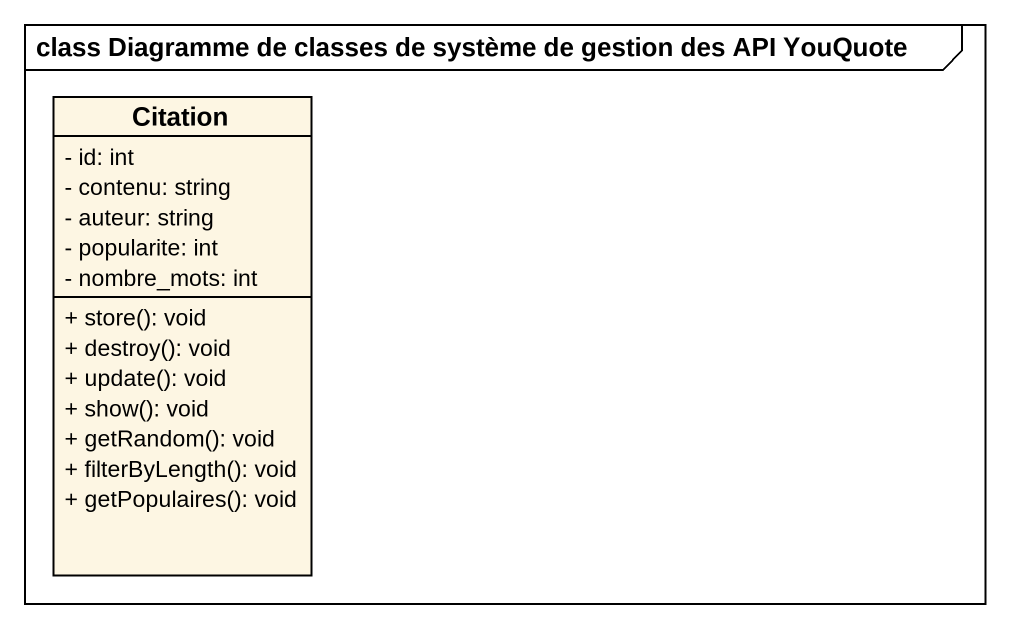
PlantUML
@startuml
mainframe class Diagramme de classes de système de gestion des API YouQuote
hide circle
hide empty members
skinparam classAttributeIconSize 0
class Citation {
  - id: int
  - contenu: string
  - auteur: string
  - popularite: int
  - nombre_mots: int
  + store(): void
  + destroy(): void
  + update(): void
  + show(): void
  + getRandom(): void
  + filterByLength(): void
  + getPopulaires(): void
}
@enduml
